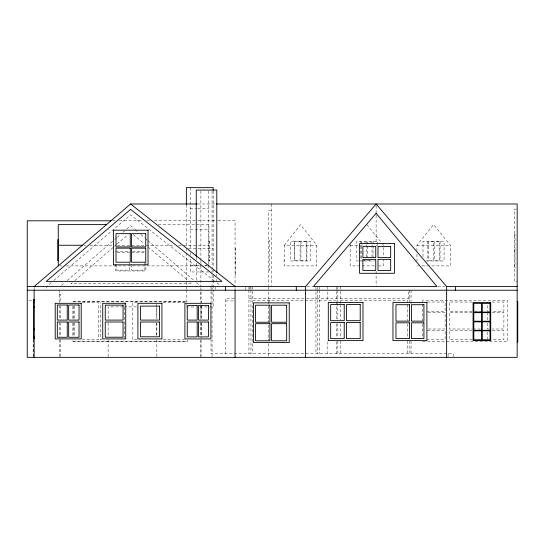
<?xml version="1.0" encoding="UTF-8"?>
<svg xmlns="http://www.w3.org/2000/svg" width="545" height="545" viewBox="0 0 545 545"><rect width="100%" height="100%" fill="white"/><g stroke="black" fill="none" stroke-linecap="round" stroke-linejoin="round"><path stroke-width="0.41" stroke-dasharray="2.73 2.04" d="M284.32 245.257L300.533 224.615L316.747 245.257L316.747 265.899L284.32 265.899L284.32 245.257L316.747 245.257M374.367 265.899L350.149 265.899L350.149 245.257L351.191 243.969M416.952 251.034L416.952 245.257L433.656 224.615L450.361 245.257L450.361 265.899L428.649 265.899M61.469 285.43L64.671 282.664M67.233 280.45L113.953 240.072M114.593 239.521L116.514 237.858M117.155 237.307L120.356 234.541M122.911 232.334L126.113 229.568M126.753 229.009L130.596 225.691L134.431 229.009M72.342 282.698L71.061 283.802L191.963 283.802L190.675 282.719M74.903 280.484L113.932 246.756M114.573 246.204L116.494 244.548M117.134 243.99L128.014 234.595M51.21 282.671L46.693 286.534L46.693 289.484M53.791 280.471L130.596 214.832L214.294 280.777M294.232 241.169L290.471 241.21L290.471 260.973L310.234 260.973L310.234 241.21L294.232 241.169L294.232 260.932M197.535 203.98L216.174 203.98M190.191 208.728L196.949 208.728M197.794 208.728L208.776 208.728M516.428 209.137L514.228 209.137L514.228 281.377L517.164 281.377M271.253 210.547L268.705 210.547L268.705 285.689M112.611 220.8L115.118 220.8M119.294 220.8L142.695 220.8M146.871 220.8L150.209 220.8M154.433 220.8L196.868 220.8M197.712 220.8L217.237 220.8M218.082 220.8L235.059 220.8L235.059 285.689M158.397 224.615L208.939 224.615L208.939 265.899M190.191 229.806L208.776 229.806M514.228 234.023L515.011 234.023L515.011 267.479L514.228 267.479M514.228 235.93L515.011 235.93M268.705 240.1L269.298 240.1L269.298 271.056L268.705 271.056M208.939 241.21L209.334 241.21L209.334 260.973L208.939 260.973M268.705 241.449L269.298 241.449M208.939 241.782L209.334 241.782M208.939 242.028L209.334 242.028M84.073 245.257L85.776 245.257M90.027 245.257L112.168 245.257M117.27 245.257L130.895 245.257M131.747 245.257L174.311 245.257M178.569 245.257L181.124 245.257M183.672 245.257L208.939 245.257M350.149 245.257L362.677 245.257M376.036 245.257L377.705 245.257M416.952 245.257L450.361 245.257M188.379 248.343L213.163 248.343M235.059 248.466L235.644 248.466L235.644 275.273L235.059 275.273M235.059 249.624L235.644 249.624M514.228 250.346L515.011 250.346M514.228 251.511L515.011 251.511M115.697 251.667L129.124 251.667M132.483 251.667L144.241 251.667M117.345 252.546L129.792 252.546M131.59 252.546L144.888 252.546M208.939 259.461L209.334 259.461M208.939 260.238L209.334 260.238M362.445 260.272L366.431 260.272M367.228 260.272L372.017 260.272M208.939 260.367L209.334 260.367M283.291 260.973L284.32 260.973M363.304 260.973L356.825 260.973L356.825 241.21L377.487 241.21L377.487 245.332M364.115 260.973L374.544 260.973M426.231 260.973L444.093 260.973L444.093 241.21L423.009 241.21L423.009 256.859M235.059 261.362L235.644 261.362M235.059 262.411L235.644 262.411M514.228 265.667L515.011 265.667M191.363 265.762L201.316 265.762M204.634 265.762L207.12 265.762M59.957 265.899L61.66 265.899M65.918 265.899L201.282 265.899M204.688 265.899L207.243 265.899M378.543 265.899L383.551 265.899L383.551 260.115M416.952 265.899L418.628 265.899M421.966 265.899L427.811 265.899M268.705 269.23L269.298 269.23M208.776 271.962L190.191 271.962L190.191 258.473M235.059 274.271L235.644 274.271M306.951 286.534L312.905 286.534M438.017 286.534L444.938 286.534M59.214 294.361L60.195 294.361L60.195 302.87M59.214 294.75L60.195 294.75M234.275 298.272L225.671 298.272L225.671 353.637M248.929 298.272L305.834 298.272M306.631 298.272L411.059 298.272M268.705 300.186L269.101 300.186L269.101 304.369M252.676 300.288L315.964 300.288M340.414 300.288L407.49 300.288L407.49 320.61M28.939 300.82L32.319 300.82M225.671 300.922L234.275 300.922M319.227 300.84L336.435 300.84L336.435 290.226M200.996 300.983L201.384 300.983L201.384 302.659M72.873 301.249L187.514 301.249M73.323 301.855L186.99 301.855M427.198 302.032L445.108 302.032L445.108 311.304L427.198 311.304M472.181 302.032L449.209 302.032L449.209 311.304L473.884 311.304M492.258 302.032L503.887 302.032L503.887 311.304L492.258 311.304M82.254 302.632L98.338 302.632L98.338 339.801L81.409 339.801M137.067 302.632L132.83 302.632L132.83 339.801L137.919 339.801M163.105 302.632L185.954 302.632M123.245 306.883L108.128 306.883L108.128 318.661M124.09 306.883L138.362 306.883M186.363 306.985L196.411 306.985M199.763 306.985L213.163 306.985L213.163 289.988M474.736 311.304L482.393 311.304M488.933 311.304L487.271 311.304L487.271 302.877M428.009 312.469L445.108 312.469L445.108 329.003L428.009 329.003M472.181 312.469L449.209 312.469L449.209 329.003L472.181 329.003M492.258 312.469L503.887 312.469L503.887 329.003L492.258 329.003M200.996 312.551L201.384 312.551M200.996 313.947L201.384 313.947M268.705 318.573L269.101 318.573M268.705 320.869L269.101 320.869M200.996 325.42L201.384 325.42M200.996 326.986L201.384 326.986M473.033 329.003L480.69 329.003M488.933 329.003L487.271 329.003L487.271 323.219M427.198 330.447L445.108 330.447L445.108 339.596L427.198 339.596M472.181 330.447L449.209 330.447L449.209 339.596L472.181 339.596M492.258 330.447L503.887 330.447L503.887 339.596L492.258 339.596M268.705 337.26L269.101 337.26M268.705 339.508L269.101 339.508M102.14 339.801L100.491 339.801L100.491 302.632M163.105 339.801L184.265 339.801M73.323 341.177L186.99 341.177M422.661 341.415L507.763 341.415L507.763 300.527L422.661 300.527L422.661 320.555M216.951 282.869L220.269 285.491M133.157 234.548L144.139 243.751M148.022 246.994L188.086 280.552M135.071 229.568L138.273 232.334M140.835 234.541L144.677 237.858M145.317 238.417L147.232 240.072M147.872 240.624L193.959 280.45M196.513 282.664L199.715 285.43M366.853 224.615L381.466 242.675M381.984 243.322L383.551 245.257L383.551 256.818M487.271 312.469L487.271 319.908M487.271 332.116L487.271 339.596M453.385 356.614L453.385 353.637L211.01 353.637L211.01 340.046M448.14 353.637L448.14 356.614M440.053 241.21L440.053 260.973M427.839 241.21L427.839 260.973M422.661 323.894L422.661 337.239M416.952 254.338L416.952 260.939M411.059 290.226L411.059 300.792M411.059 301.63L411.059 304.144M411.059 341.054L411.059 353.637M409.813 290.226L409.813 304.144M409.813 341.054L409.813 353.637M408.396 291.834L408.396 298.272M407.49 323.996L407.49 337.546M407.49 340.932L407.49 353.637M376.111 205.683L376.111 214.192M376.111 215.043L376.111 243.983M376.111 271.212L376.111 285.682M373.073 241.21L373.073 256.859M372.017 256.961L372.017 242.075L367.228 242.075L367.228 256.961M366.431 256.961L366.431 242.075L361.648 242.075L361.648 260.272M360.858 241.21L360.858 260.973M340.414 286.534L340.414 303.674M340.414 304.519L340.414 319.765M340.414 323.907L340.414 337.546M340.414 340.897L340.414 353.637M337.846 287.269L337.846 289.484M337.846 290.226L337.846 302.468M337.846 303.306L337.846 319.247M337.846 323.437L337.846 337.702M337.846 341.054L337.846 353.637M336.435 287.269L336.435 289.484M336.435 301.692L336.435 319.574M336.435 323.832L336.435 338.309M336.435 341.715L336.435 353.637M327.831 286.534L327.831 289.484M327.831 291.834L327.831 300.84M327.831 341.715L327.831 353.637M319.227 287.269L319.227 289.484M319.227 290.226L319.227 353.637M317.592 287.269L317.592 289.484M317.592 290.226L317.592 353.637M315.964 287.269L315.964 353.637M306.903 241.21L306.903 260.973M271.253 203.98L271.253 285.689M268.705 287.269L268.705 289.484M268.705 291.922L268.705 321.938M268.705 324.97L268.705 340.359M268.705 343.759L268.705 356.505M252.676 286.534L252.676 353.637M250.959 286.534L250.959 289.484M250.959 290.226L250.959 353.637M249.93 286.534L249.93 289.484M248.929 287.269L248.929 289.484M248.929 290.226L248.929 353.637M245.427 287.269L245.427 290.226M235.059 287.269L235.059 289.484M216.801 274.162L216.801 275.859M216.801 279.258L216.801 280.954M215.275 286.534L215.275 289.484M213.163 191.016L213.163 267.036M213.163 269.23L213.163 272.589M213.163 275.538L213.163 289.368M212.053 190.907L212.053 269.032M212.053 269.884L212.053 274.128M212.053 274.98L212.053 286.868M212.053 287.719L212.053 291.112M212.053 291.963L212.053 357.356M211.01 286.534L211.01 302.673M208.776 191.016L208.776 264.373M208.776 265.217L208.776 269.434M201.384 306.229L201.384 318.866M201.384 322.763L201.384 337.484M200.996 291.922L200.996 302.659M200.996 304.648L200.996 319.118M200.996 322.517L200.996 337.484M200.996 340.359L200.996 357.356M200.901 190.907L200.901 259.692M200.901 260.544L200.901 264.788M200.901 265.64L200.901 286.868M200.901 287.719L200.901 291.112M200.901 291.963L200.901 302.155M200.901 306.399L200.901 319.138M200.901 322.538L200.901 336.122M200.901 339.521L200.901 356.505M196.255 257.172L196.255 259.72M196.255 263.119L196.255 280.954M190.191 187.644L190.191 249.194M190.191 252.573L190.191 255.101M187.514 339.869L187.514 341.552L72.873 341.552L72.873 339.869M186.363 204.661L186.363 246.653M186.363 248.05L186.363 252.26M186.363 253.098L186.363 289.3M186.363 289.988L186.363 305.295M156.844 306.883L156.844 318.661M156.844 322.865L156.844 335.482M156.844 339.692L156.844 356.512M156.579 304.321L156.579 318.682M156.579 322.906L156.579 335.577M145.917 262.561L145.917 270.947L115.697 270.947L115.697 262.561M144.888 262.608L144.888 270.156L131.59 270.156L131.59 262.608M129.792 262.608L129.792 270.156L116.521 270.156L116.521 264.284M124.376 302.632L124.376 338.111M108.128 322.865L108.128 336.326M108.128 339.692L108.128 356.512M74.638 306.011L74.638 318.682M74.638 322.906L74.638 336.422M73.323 306.038L73.323 318.587M73.323 322.769L73.323 336.156M72.873 306.29L72.873 318.88M72.873 323.076L72.873 336.51M60.195 305.752L60.195 319.05M60.195 322.667L60.195 336.926M60.195 339.59L60.195 357.356M59.214 290.226L59.214 302.87M59.214 305.52L59.214 319.118M59.214 322.517L59.214 336.96M59.214 339.59L59.214 357.356M34.144 287.269L34.144 290.226M33.361 339.569L33.361 356.512M33.163 339.569L33.163 357.356M300.084 241.721L294.75 241.721L294.75 260.394L300.084 260.394L300.084 241.721M306.29 241.721L300.963 241.721L300.963 260.394L306.29 260.394L306.29 241.721M433.486 241.789L428.499 241.789L428.499 260.374L433.486 260.374L433.486 241.789M439.263 241.789L434.297 241.789L434.297 260.374L439.263 260.374L439.263 241.789"/><path stroke-width="0.82" d="M305.588 357.356L305.588 286.534L376.111 203.98L446.634 286.534L446.634 357.356M34.144 286.534L130.596 203.98L196.861 203.98M216.399 203.98L517.164 203.98L517.164 357.356L27.25 357.356L27.25 220.8L110.935 220.8M106.479 224.615L58.254 224.615L58.254 265.899M58.254 239.664L57.865 239.664L57.865 260.837L58.254 260.837M58.254 245.257L82.37 245.257M27.25 286.534L305.588 286.534M446.634 286.534L517.164 286.534M27.25 290.226L517.164 290.226M34.144 299.839L33.749 299.791L33.749 338.901L34.144 338.901M33.749 299.913L34.144 299.913M33.749 300.166L34.144 300.166M33.749 300.697L34.144 300.697M517.164 301.453L517.75 301.453L517.75 341.953L517.164 341.953M33.749 302.053L34.144 302.053M33.749 306.794L34.144 306.794M33.749 307.346L34.144 307.346M33.749 328.976L34.144 328.976M33.749 329.711L34.144 329.711M33.749 336.871L34.144 336.871M33.749 337.961L34.144 337.961M33.749 338.574L34.144 338.574M33.749 338.724L34.144 338.649M130.596 203.98L235.059 286.534M455.388 286.534L455.388 290.226M296.31 286.534L296.31 290.226M235.059 290.226L235.059 357.356M225.473 286.534L225.473 290.226M216.801 272.459L216.801 190.055L196.255 190.055L196.255 256.32M213.163 190.198L213.163 187.644L186.363 187.644L186.363 204.504M34.144 290.226L34.144 357.356M376.111 213.279L313.443 286.534L436.995 286.534L376.111 213.279M130.596 209.416L46.202 281.377L221.999 281.377L130.596 209.416M148.029 230.194L113.401 230.194L113.401 264.822L148.029 264.822L148.029 230.194M130.241 233.655L116.01 233.655L116.01 246.94L130.241 246.94L130.241 233.655M145.747 233.655L131.474 233.655L131.474 246.94L145.747 246.94L145.747 233.655M394.396 243.567L359.571 243.567L359.571 273.304L394.396 273.304L394.396 243.567M375.75 246.395L362.895 246.395L362.895 257.601L375.75 257.601L375.75 246.395M390.676 246.395L378.005 246.395L378.005 257.601L390.676 257.601L390.676 246.395M130.241 248.166L116.01 248.166L116.01 262.213L130.241 262.213L130.241 248.166M145.747 248.166L131.474 248.166L131.474 262.213L145.747 262.213L145.747 248.166M375.75 259.366L362.895 259.366L362.895 270.463L375.75 270.463L375.75 259.366M390.676 259.366L378.005 259.366L378.005 270.463L390.676 270.463L390.676 259.366M362.99 302.468L328.301 302.468L328.301 340.618L362.99 340.618L362.99 302.468M426.899 302.468L392.965 302.468L392.965 340.618L426.899 340.618L426.899 302.468M490.718 302.468L473.087 302.468L473.087 340.618L490.718 340.618L490.718 302.468M289.238 302.877L253.439 302.877L253.439 342.587L289.238 342.587L289.238 302.877M81.205 303.313L55.202 303.313L55.202 338.922L81.205 338.922L81.205 303.313M125.738 303.313L102.733 303.313L102.733 338.922L125.738 338.922L125.738 303.313M161.926 303.313L137.905 303.313L137.905 338.922L161.926 338.922L161.926 303.313M210.929 303.313L184.905 303.313L184.905 338.922L210.929 338.922L210.929 303.313M481.542 303.367L473.796 303.367L473.796 312.081L481.542 312.081L481.542 303.367M490.03 303.367L482.325 303.367L482.325 312.081L490.03 312.081L490.03 303.367M344.229 304.587L330.672 304.587L330.672 320.685L344.229 320.685L344.229 304.587M360.211 304.587L346.497 304.587L346.497 320.685L360.211 320.685L360.211 304.587M409.54 304.716L395.963 304.716L395.963 321.134L409.54 321.134L409.54 304.716M423.935 304.716L411.461 304.716L411.461 321.134L423.935 321.134L423.935 304.716M67.253 305.009L57.32 305.009L57.32 320.099L67.253 320.099L67.253 305.009M79.039 305.009L68.67 305.009L68.67 320.099L79.039 320.099L79.039 305.009M123.061 305.139L105.26 305.139L105.26 320.099L123.061 320.099L123.061 305.139M269.932 305.207L255.571 305.2L255.571 322.231L269.932 322.231L269.932 305.207M286.677 305.2L271.601 305.207L271.601 322.231L286.677 322.231L286.677 305.2M197.174 305.588L187.276 305.588L187.276 320.099L197.174 320.099L197.174 305.588M208.401 305.588L198.543 305.588L198.543 320.099L208.401 320.099L208.401 305.588M159.542 306.092L140.562 306.092L140.562 320.099L159.542 320.099L159.542 306.092M481.542 312.666L473.796 312.666L473.796 321.237L481.542 321.237L481.542 312.666M490.03 312.666L482.325 312.666L482.325 321.237L490.03 321.237L490.03 312.666M481.542 321.843L473.796 321.843L473.796 330.318L481.542 330.318L481.542 321.843M490.03 321.843L482.325 321.843L482.325 330.318L490.03 330.318L490.03 321.843M67.253 322.006L57.32 322.006L57.32 337.287L67.253 337.287L67.253 322.006M79.039 322.006L68.67 322.006L68.67 337.287L79.039 337.287L79.039 322.006M123.061 322.006L105.26 322.006L105.26 337.226L123.061 337.226L123.061 322.006M159.542 322.006L140.562 322.006L140.562 336.796L159.542 336.796L159.542 322.006M197.174 322.006L187.276 322.006L187.276 336.892L197.174 336.892L197.174 322.006M208.401 322.006L198.543 322.006L198.543 336.892L208.401 336.892L208.401 322.006M344.229 322.579L330.672 322.579L330.672 338.629L344.229 338.629L344.229 322.579M360.211 322.579L346.497 322.579L346.497 338.629L360.211 338.629L360.211 322.579M409.54 322.824L395.963 322.824L395.963 338.561L409.54 338.561L409.54 322.824M423.935 322.824L411.461 322.824L411.461 338.561L423.935 338.561L423.935 322.824M269.932 323.669L255.571 323.669L255.571 340.809L269.932 340.809L269.932 323.669M286.677 323.669L271.601 323.669L271.601 340.809L286.677 340.809L286.677 323.669M481.542 330.808L473.796 330.808L473.796 339.76L481.542 339.76L481.542 330.808M490.03 330.808L482.325 330.808L482.325 339.76L490.03 339.76L490.03 330.808"/></g></svg>
